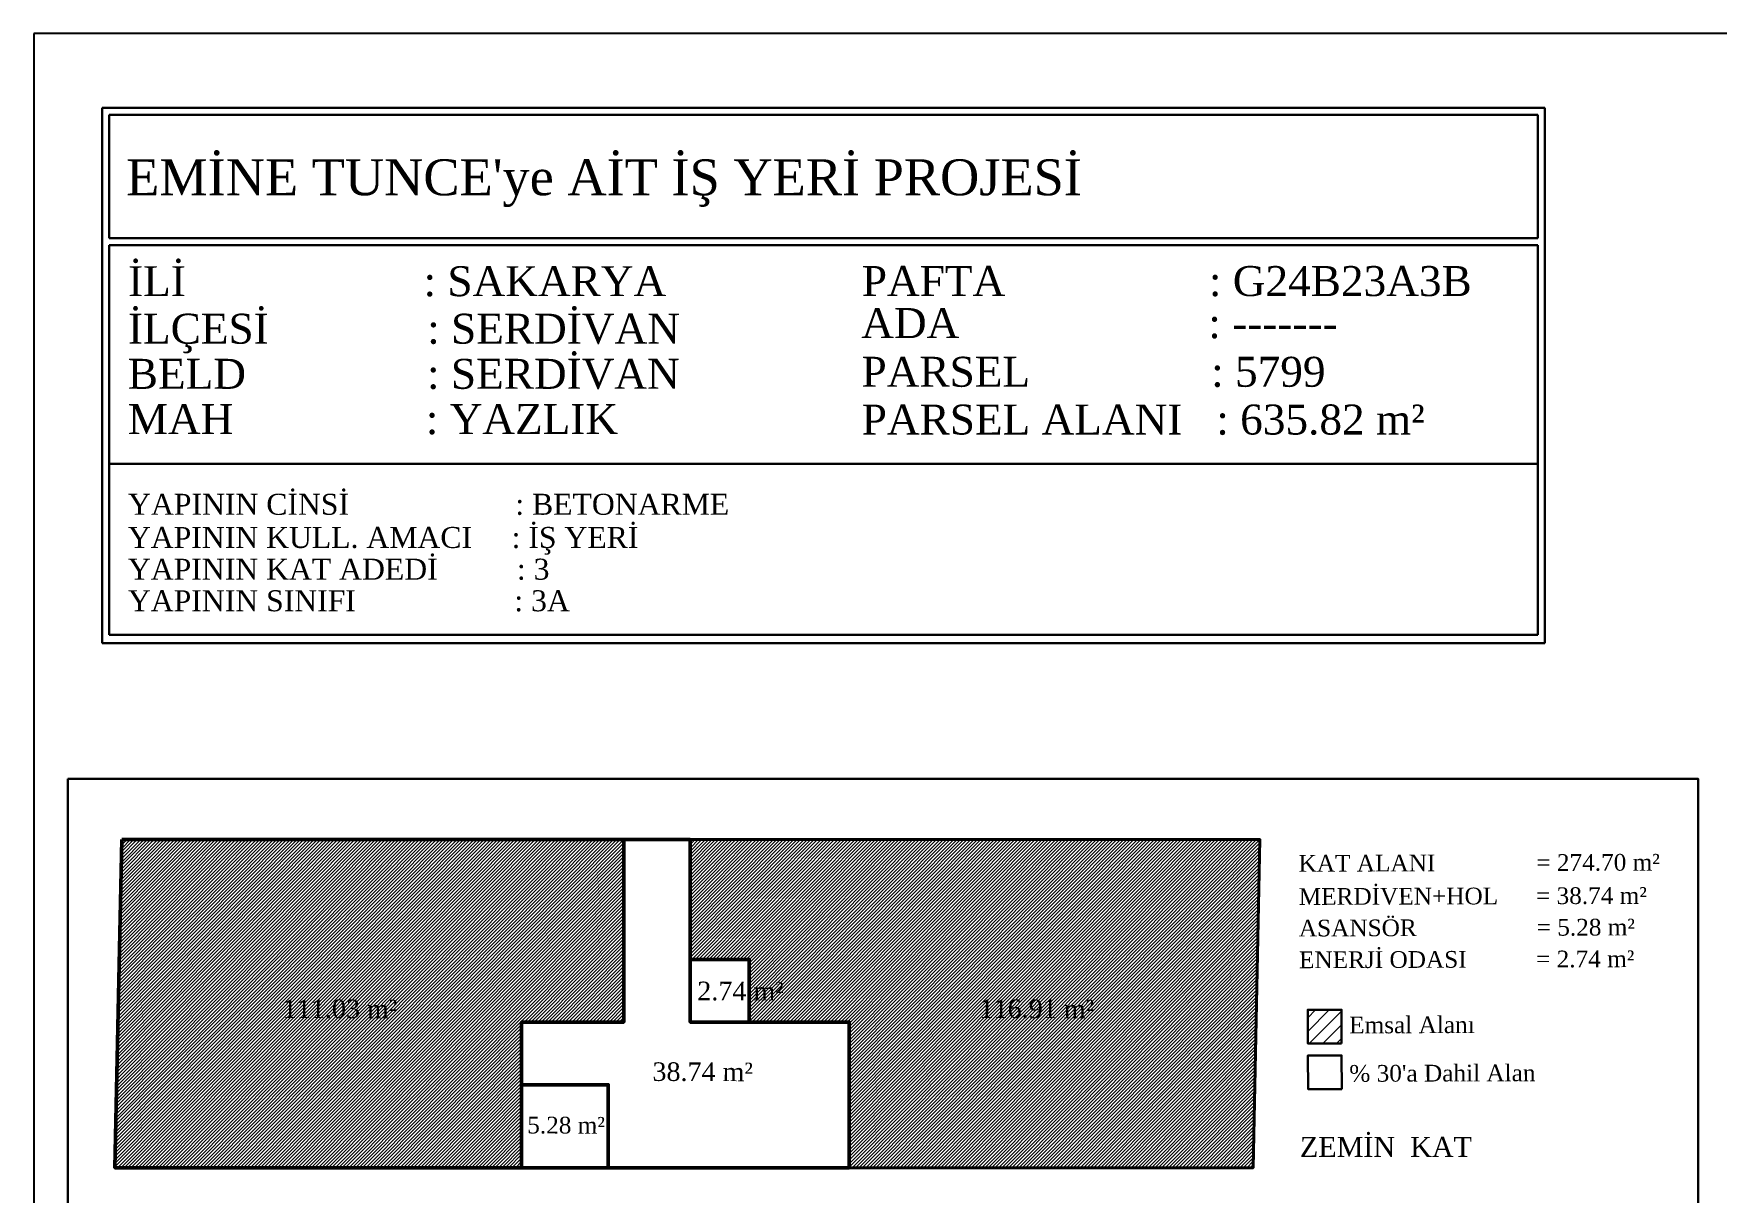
# Model space of a CAD drawing. Header units: centimetres. Extents: x 14449 to 53524, y -19051 to -10746.
# Drawn here: x 16573 to 17715, y -11532 to -10746 of the extents above; entities that cross this region are included whole.
import ezdxf

# ---------------------------------------------------------------- set-up
doc = ezdxf.new("R2010")
doc.units = ezdxf.units.CM
for name, color, linetype, lineweight in [('P-ÖLÇÜ DIŞ', 245, 'Continuous', 9), ('P-ÖLÇÜ İÇ', 243, 'Continuous', 0), ('rtm-antet yazı-03', 233, 'Continuous', 30), ('rtm-sıva', 252, 'Continuous', 15)]:
    doc.layers.add(name, color=color, linetype=linetype, lineweight=lineweight)
doc.styles.add('A', font='times.ttf', dxfattribs={"height": 20})

msp = doc.modelspace()

# ---------------------------------------------------------------- hatches: boundary and pattern name
at = {"layer": 'rtm-sıva'}
h = msp.add_hatch(dxfattribs=at)
h.set_pattern_fill('ANSI31', color=256, scale=0.515276, angle=0.1841, style=0)
h.set_pattern_definition([(45.184054, (10221.1566, -9219.3992), (-1.16053712, 1.15310487), [])])
h.paths.add_polyline_path([(16973.5, -11292.6), (16633.2, -11292.6), (16628.5, -11515.1), (16904.2, -11515.1), (16904.2, -11416.3), (16905.4, -11416.3), (16973.5, -11416.3)])
h.paths.add_polyline_path([(17404.8, -11292.6), (17018.5, -11292.6), (17018.5, -11373.8), (17058.5, -11373.8), (17058.5, -11416.3), (17126.4, -11416.3), (17126.4, -11515.1), (17400.2, -11515.1)])
h = msp.add_hatch(dxfattribs=at)
h.set_pattern_fill('ANSI31', color=256, scale=2.061103, angle=0.1841, style=0)
h.set_pattern_definition([(45.18405, (11180.27, -16875.058), (-4.6421485, 4.6124195), [])])
h.paths.add_polyline_path([(17460.2, -11430.9), (17437.3, -11430.9), (17437.2, -11408), (17460.1, -11408)])

# ---------------------------------------------------------------- linework, layer by layer
at = {"color": 2, "lineweight": 25}
msp.add_line((16573.4, -10746.2), (16573.4, -12946.2), dxfattribs=at)
msp.add_lwpolyline([(53524.4, -10746.2), (16573.4, -10746.2)], dxfattribs=at)
at = {"layer": 'P-ÖLÇÜ DIŞ', "color": 6, "lineweight": 40}
msp.add_lwpolyline([(17018.5, -11373.8), (17058.5, -11373.8), (17058.5, -11416.3), (17126.4, -11416.3), (17126.4, -11515.1), (17400.2, -11515.1), (17404.8, -11292.6), (17018.5, -11292.6), (17018.5, -11373.8)], dxfattribs=at)
at = {"layer": 'P-ÖLÇÜ İÇ', "color": 1, "lineweight": 50}
msp.add_lwpolyline([(16633.2, -11292.6), (16973.5, -11292.6), (16973.5, -11416.3), (16905.4, -11416.3), (16904.2, -11416.3), (16904.2, -11515.1), (16628.5, -11515.1), (16633.2, -11292.6)], dxfattribs=at)
at = {"layer": 'P-ÖLÇÜ İÇ', "color": 3, "lineweight": 50}
msp.add_lwpolyline([(16904.2, -11416.3), (16904.2, -11458.8), (16962.9, -11458.8), (16962.9, -11515.1), (17126.4, -11515.1), (17126.4, -11416.3), (17018.5, -11416.3), (17018.5, -11292.6), (16973.5, -11292.6), (16973.5, -11416.3), (16904.2, -11416.3)], dxfattribs=at)
at = {"layer": 'P-ÖLÇÜ İÇ', "color": 2, "lineweight": 50}
msp.add_lwpolyline([(17018.5, -11416.3), (17058.5, -11416.3), (17058.5, -11373.8), (17018.5, -11373.8), (17018.5, -11416.3)], dxfattribs=at)
at = {"layer": 'P-ÖLÇÜ İÇ', "color": 4, "lineweight": 50}
msp.add_lwpolyline([(16904.2, -11515.1), (16962.9, -11515.1), (16962.9, -11458.8), (16904.2, -11458.8), (16904.2, -11515.1)], dxfattribs=at)
at = {"layer": 'rtm-antet yazı-03', "linetype": 'ByBlock'}
msp.add_line((16624.6, -11037.8), (17593.3, -11037.8), dxfattribs=at)
for points in [[(16619.9, -10796.6), (17598, -10796.6)], [(16619.9, -11159.4), (16619.9, -10796.6)], [(16619.9, -10796.6), (17598, -10796.6)], [(16619.9, -11159.4), (16619.9, -10796.6)], [(17598, -11159.4), (17598, -10796.6)], [(17598, -11159.4), (17598, -10796.6)], [(16624.6, -10801.3), (16624.6, -10884.8)], [(16624.6, -10801.3), (17593.3, -10801.3)], [(16624.6, -10801.3), (16624.6, -10884.8)], [(16624.6, -10801.3), (17593.3, -10801.3)], [(17593.3, -10801.3), (17593.3, -10884.8)], [(17593.3, -10801.3), (17593.3, -10884.8)], [(17593.3, -10884.8), (16624.6, -10884.8)], [(17593.3, -10889.6), (16624.6, -10889.6)], [(16624.6, -10889.6), (16624.6, -11153.7)], [(16624.6, -10889.6), (16624.6, -11153.7)], [(17593.3, -10889.6), (17593.3, -11153.7)], [(17593.3, -10889.6), (17593.3, -11153.7)], [(17593.3, -11037.8), (16624.6, -11037.8)], [(16619.9, -11159.4), (17598, -11159.4)], [(16619.9, -11159.4), (17598, -11159.4)], [(16624.6, -11153.7), (17593.3, -11153.7)], [(16624.6, -11153.7), (17593.3, -11153.7)]]:
    msp.add_lwpolyline(points, dxfattribs=at)
for points in [[(16596.6, -11251.4), (17701.9, -11251.4), (17701.9, -12194.9), (16596.6, -12194.9)], [(17460.2, -11430.9), (17437.3, -11430.9), (17437.2, -11408), (17460.1, -11408)], [(17460.3, -11461.8), (17437.4, -11461.8), (17437.3, -11438.9), (17460.2, -11438.9)]]:
    msp.add_lwpolyline(points, close=True, dxfattribs=at)

# ---------------------------------------------------------------- texts
at = {"layer": 'rtm-antet yazı-03', "linetype": 'ByBlock', "style": 'A'}
for s, height, p in [("EMİNE TUNCE'ye AİT İŞ YERİ PROJESİ", 24.382, (16636.1, -10855.8)), ('İLİ                     : SAKARYA', 20.318, (16637.4, -10924.2)), ('PAFTA                  : G24B23A3B', 20.318, (17134.9, -10924.1)), ('İLÇESİ              : SERDİVAN', 20.318, (16637.3, -10956.4)), ('ADA                      : -------', 20.318, (17134.5, -10952.6)), ('BELD                : SERDİVAN', 20.318, (16637.2, -10987)), ('PARSEL                : 5799', 20.318, (17134.7, -10985.6)), ('MAH                 : YAZLIK', 20.318, (16637.2, -11017.7)), ('PARSEL ALANI   : 635.82 m² ', 20.318, (17134.8, -11018)), ('YAPININ CİNSİ                     : BETONARME', 14.223, (16637.4, -11072.4)), ('YAPININ KULL. AMACI     : İŞ YERİ', 14.223, (16637.3, -11094.9)), ('YAPININ KAT ADEDİ          : 3', 14.223, (16637.3, -11116.4)), ('YAPININ SINIFI                    : 3A', 14.223, (16637.3, -11137.8)), ('ZEMİN  KAT', 13.5, (17431.9, -11507.7, 0))]:
    msp.add_text(s, height=height, dxfattribs=at).set_placement(p)
for s, height, rotation, p in [('KAT ALANI                = 274.70 m²', 11.336, 0.1841, (17431, -11314.4)), ('MERDİVEN+HOL      = 38.74 m²', 11.336, 0.1841, (17431.1, -11336.9)), ('ASANSÖR                   = 5.28 m²', 11.336, 0.1841, (17431.2, -11358.3)), ('ENERJİ ODASI           = 2.74 m²', 11.336, 0.1841, (17431.3, -11379.8)), ('2.74 m²', 12.6, 359.8159, (17023.3, -11401.5)), ('111.03 m²', 12.6, 359.8159, (16742.3, -11413.5)), ('116.91 m²', 12.6, 359.8159, (17214.7, -11413.5)), ('Emsal Alanı', 11.336, 0.1841, (17465.3, -11424)), ('38.74 m²', 12.6, 359.8159, (16992.9, -11456.2)), ("%%% 30'a Dahil Alan", 11.336, 0.1841, (17465.4, -11456.8)), ('5.28 m²', 11.34, 359.8159, (16908, -11491.8))]:
    msp.add_text(s, height=height, rotation=rotation, dxfattribs=at).set_placement(p)

doc.saveas('drawing.dxf')
